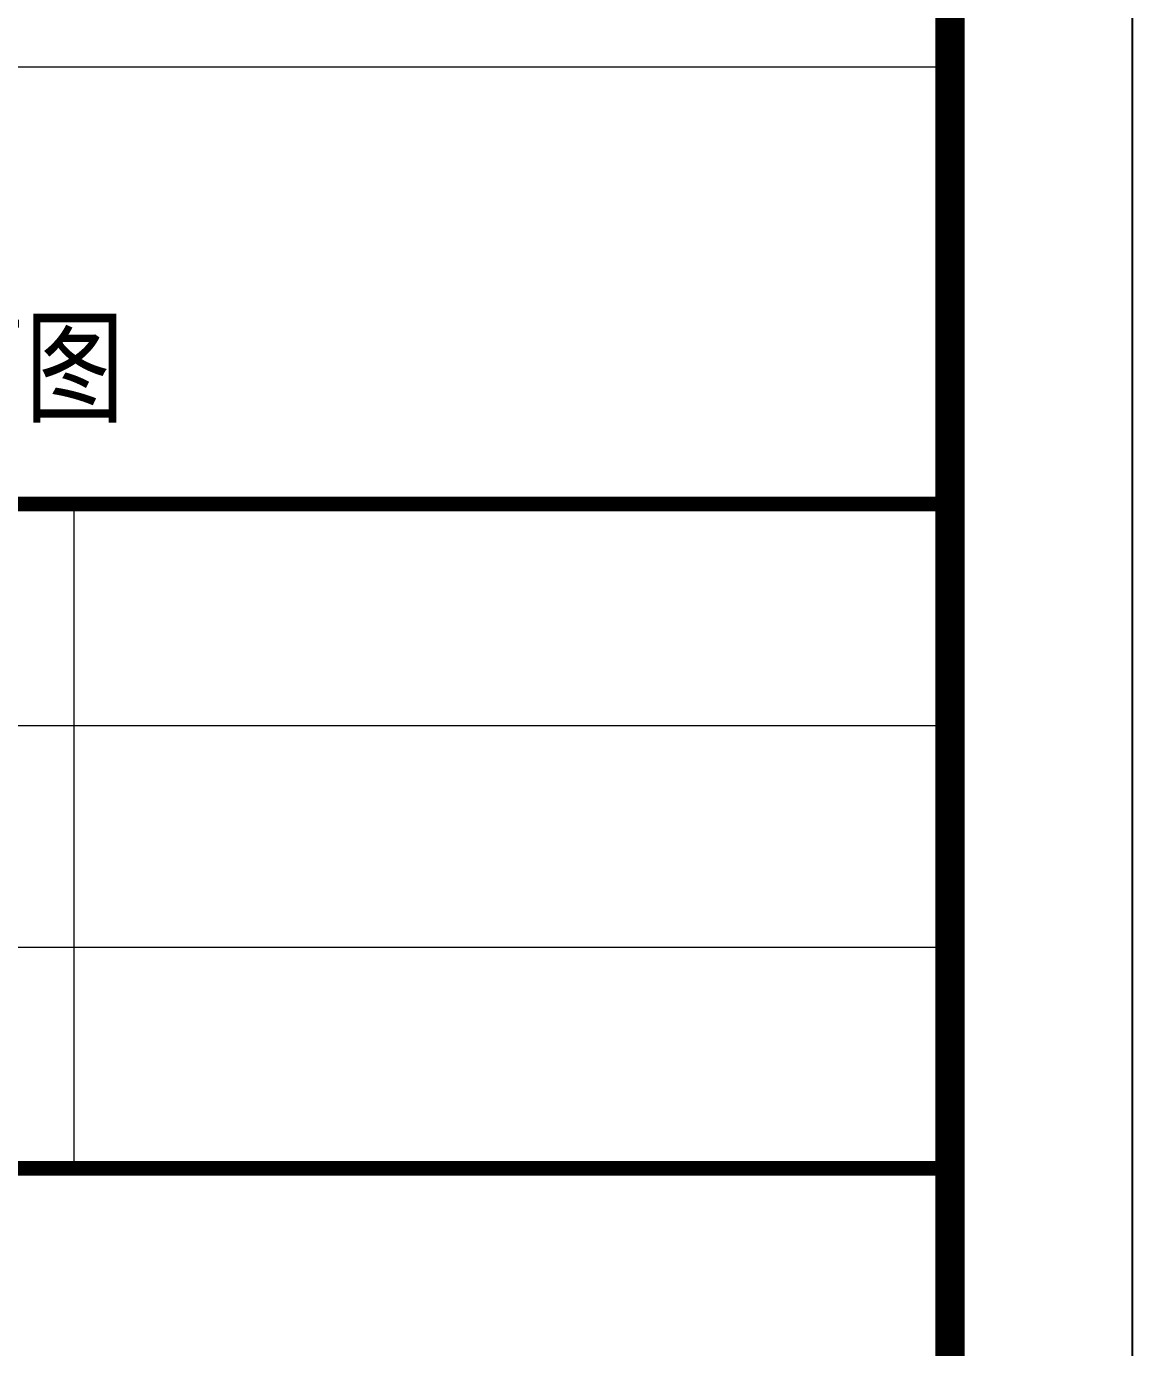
# Model space of a CAD drawing. Extents: x -517763 to -431309, y -403428 to -381056.
# Drawn here: x -444818 to -443909, y -402342 to -401256 of the extents above; entities that cross this region are included whole.
import ezdxf
from ezdxf.enums import TextEntityAlignment as Align

# ---------------------------------------------------------------- set-up
doc = ezdxf.new("R2010")
doc.units = 0
doc.header["$LTSCALE"] = 30
doc.header["$MEASUREMENT"] = 0
for name, color, linetype in [('MyLine', 199, 'Continuous'), ('图框2', 1, 'Continuous'), ('图框名称', 4, 'Continuous')]:
    doc.layers.add(name, color=color, linetype=linetype)
doc.layers.add('图框线', color=7, linetype='Continuous', lineweight=13)
doc.styles.add('图签-样式 1', font='arial.ttf', dxfattribs={"width": 0.8})

msp = doc.modelspace()

# ---------------------------------------------------------------- linework, layer by layer
at = {"layer": 'MyLine', "color": 0}
msp.add_line((-444059, -403278.4), (-444059, -394668.4), dxfattribs=at)
msp.add_line((-444059, -403278.4), (-444059, -394668.4), dxfattribs=at)
at = {"layer": '图框2', "color": 1}
msp.add_lwpolyline([(-456509, -394518.4), (-456509, -403428.4), (-443909, -403428.4), (-443909, -394518.4)], close=True, dxfattribs=at)
at = {"layer": '图框线'}
for p, q in [((-446459.8, -401289.3), (-444059, -401289.3)), ((-444778.9, -402194.9), (-444778.9, -401648.7)), ((-446459.8, -401830.8), (-444059, -401830.8)), ((-446459.8, -402012.9), (-444059, -402012.9)), ((-446459.8, -402012.9), (-444059, -402012.9)), ((-446459.8, -402194.9), (-444059, -402194.9)), ((-446459.8, -402194.9), (-444059, -402194.9))]:
    msp.add_line(p, q, dxfattribs=at)
for points, const_width in [([(-456209, -394668.4), (-444059, -394668.4), (-444059, -403278.4), (-456209, -403278.4)], 24), ([(-446459.8, -394668.4), (-444059, -394668.4), (-444059, -403278.4), (-446459.8, -403278.4)], 17)]:
    msp.add_lwpolyline(points, close=True, dxfattribs=dict(at, const_width=const_width))
at = {"layer": '图框线', "const_width": 12.1}
for points in [[(-446459.8, -401648.7), (-444059, -401648.7)], [(-446459.8, -402194.9), (-444059, -402194.9)]]:
    msp.add_lwpolyline(points, dxfattribs=at)

# ---------------------------------------------------------------- texts
at = {"layer": '图框名称', "color": 2, "linetype": 'Continuous', "style": '图签-样式 1', "width": 0.8}
msp.add_text('预制叠合板构件配筋图', height=75, rotation=0, dxfattribs=at).set_placement((-445146.7, -401573.7), align=Align.CENTER)

doc.saveas('drawing.dxf')
